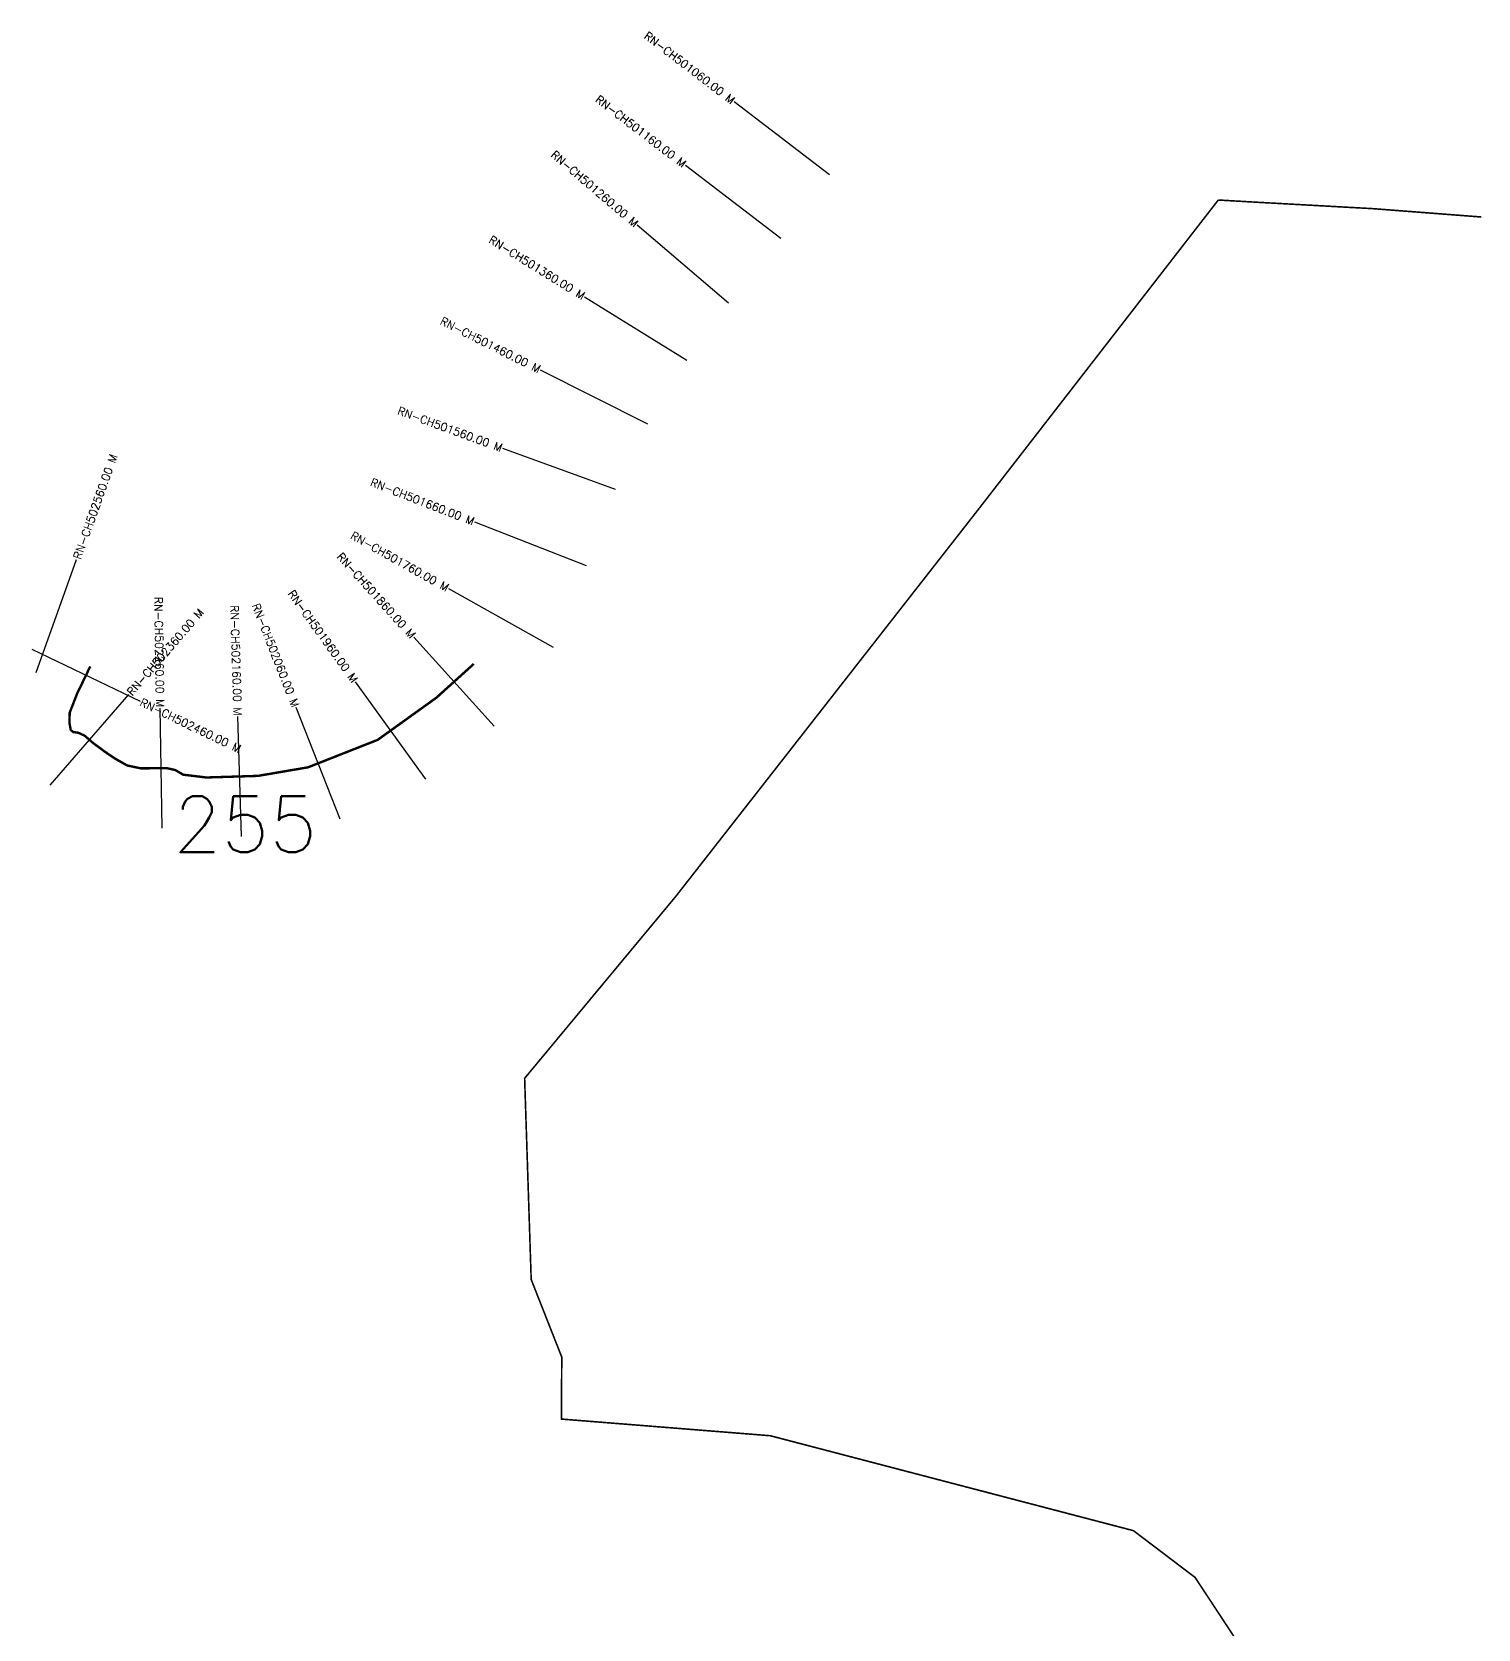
# Model space of a CAD drawing. Header units: metres. Extents: x 314067 to 321950, y 1880456 to 1885956.
# Drawn here: x 316202 to 318009, y 1883399 to 1885395 of the extents above; entities that cross this region are included whole.
import ezdxf
from ezdxf.enums import TextEntityAlignment as Align

# ---------------------------------------------------------------- set-up
doc = ezdxf.new("R2010")
doc.units = ezdxf.units.M
for name, color, linetype in [('CS', 134, 'Continuous'), ('CSMark', 6, 'Continuous'), ('NATURALLY PROTECTED', 3, 'Continuous')]:
    doc.layers.add(name, color=color, linetype=linetype)
doc.styles.get("Standard").update_dxf_attribs({"font": 'simplex.shx'})

msp = doc.modelspace()

# ---------------------------------------------------------------- linework, layer by layer
at = {"color": 6, "const_width": 2, "flags": 128}
for points in [[(318021.3, 1883229.8), (317906, 1883346.4), (317809.1, 1883308.4), (317770.3, 1883289.2), (317655.3, 1883463.9), (317578.3, 1883522.3), (317124.5, 1883640.9), (316863.6, 1883661.7), (316864.1, 1883739.1), (316825.9, 1883836), (316817.7, 1884087.4), (317006.9, 1884315.1), (317385.2, 1884798.9), (317684.3, 1885184.6)], [(317684.3, 1885184.6), (317733, 1885181.8), (317877.6, 1885173.8), (318012.9, 1885163.4)]]:
    msp.add_lwpolyline(points, dxfattribs=at)
at = {"layer": 'CS'}
for p, q in [((317198.5, 1885216.1), (317079.4, 1885307.2)), ((317137.8, 1885136.7), (317018.6, 1885227.8)), ((317072.4, 1885055.7), (316958.4, 1885153.2)), ((317020.2, 1884984.3), (316892.7, 1885063.3)), ((316971.6, 1884904.6), (316837.6, 1884972)), ((316931.2, 1884822.8), (316790.4, 1884874.2)), ((316895, 1884727.8), (316755.3, 1884782.3)), ((316207.5, 1884594.3), (316257.8, 1884735.6)), ((316853.7, 1884625.6), (316722.8, 1884698.8)), ((316779.8, 1884527.2), (316679.2, 1884638.5)), ((316202.2, 1884623.6), (316337.3, 1884558.5)), ((316225, 1884453.5), (316323, 1884567)), ((316694.2, 1884461), (316606.6, 1884582.7)), ((316364.8, 1884399.9), (316362.4, 1884549.9)), ((316587.1, 1884411.1), (316532.3, 1884550.7)), ((316463.8, 1884389.5), (316459.3, 1884539.5))]:
    msp.add_line(p, q, dxfattribs=at)
at = {"layer": 'NATURALLY PROTECTED', "const_width": 3, "flags": 128}
msp.add_lwpolyline([(316754.2, 1884605.1), (316707.5, 1884562.9), (316634.1, 1884510.2), (316547.1, 1884475.9), (316484.5, 1884465.2), (316420, 1884463.2), (316391.1, 1884466.7), (316381.3, 1884472.5), (316369.9, 1884475), (316352.6, 1884474.7), (316338.2, 1884474.6), (316321.1, 1884478.2), (316305.5, 1884487.1), (316292.8, 1884495.7), (316278.2, 1884506.6), (316267.9, 1884515.5), (316260, 1884519.1), (316253.7, 1884520), (316250.6, 1884522.6), (316249.1, 1884531.2), (316249.3, 1884544.1), (316258.9, 1884568.7), (316268.9, 1884589.2), (316275, 1884601.9)], dxfattribs=at)

# ---------------------------------------------------------------- texts
at = {"insert": (316378.7, 1884439.8), "char_height": 70, "attachment_point": 1}
msp.add_mtext_dynamic_manual_height_columns('255', width=95.172, gutter_width=1, heights=[0], dxfattribs=at)
at = {"layer": 'CSMark'}
for s, rotation, p in [('RN-CH501060.00 M', 322.6099, (317078.6, 1885307.8)), ('RN-CH501160.00 M', 322.6099, (317017.8, 1885228.4)), ('RN-CH501260.00 M', 319.4642, (316957.7, 1885153.8)), ('RN-CH501360.00 M', 328.2449, (316891.8, 1885063.8)), ('RN-CH501460.00 M', 333.3025, (316836.7, 1884972.5)), ('RN-CH501560.00 M', 339.9261, (316789.4, 1884874.6)), ('RN-CH501660.00 M', 338.6965, (316754.3, 1884782.7)), ('RN-CH501760.00 M', 330.7724, (316721.9, 1884699.3)), ('RN-CH501860.00 M', 312.0896, (316678.6, 1884639.2)), ('RN-CH502260.00 M', 270.9222, (316362.4, 1884550.9)), ('RN-CH501960.00 M', 305.7366, (316606, 1884583.5)), ('RN-CH502160.00 M', 271.7273, (316459.3, 1884540.5)), ('RN-CH502060.00 M', 291.4594, (316531.9, 1884551.6))]:
    msp.add_text(s, height=10, rotation=rotation, dxfattribs=at).set_placement(p, align=Align.MIDDLE_RIGHT)
for s, rotation, p in [('RN-CH502560.00 M', 70.3943, (316258.2, 1884736.5)), ('RN-CH502360.00 M', 49.1653, (316323.7, 1884567.7)), ('RN-CH502460.00 M', 334.2859, (316338.2, 1884558))]:
    msp.add_text(s, height=10, rotation=rotation, dxfattribs=at).set_placement(p, align=Align.MIDDLE_LEFT)

doc.saveas('drawing.dxf')
